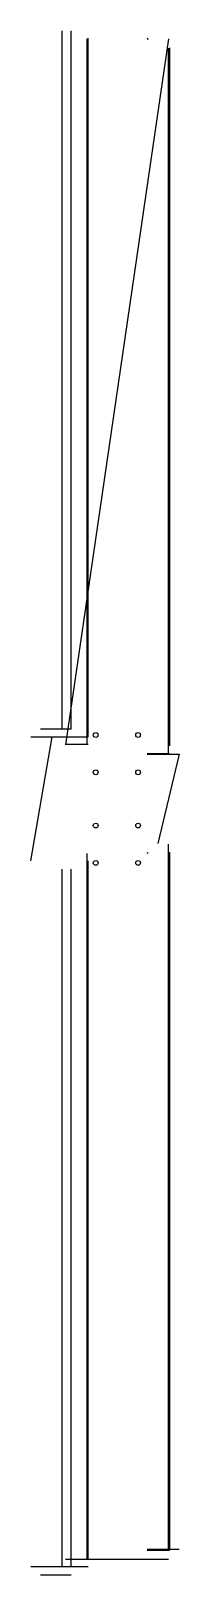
# Model space of a CAD drawing. Header units: millimetres. Extents: x 0 to 139, y -660 to 784.
import ezdxf

# ---------------------------------------------------------------- set-up
doc = ezdxf.new("R2010")
doc.units = ezdxf.units.MM

msp = doc.modelspace()

# ---------------------------------------------------------------- linework, layer by layer
at = {"color": 7, "linetype": 'Continuous', "lineweight": 25}
for p, q in [((29, 783.6), (29, 131.2)), ((37.9, 131.2), (37.9, 783.6)), ((128.9, 776.2), (32.5, 116.2)), ((52.5, 776.2), (52.5, 116.7)), ((53.6, 123.6), (53.6, 776.7)), ((128.9, 107.9), (128.9, 767.4)), ((129.8, 767.9), (129.8, 115.3)), ((9, 131.2), (37.9, 131.2)), ((0, 7.6), (20, 123.6)), ((0, 123.6), (29, 123.6)), ((17.9, 123.6), (53.6, 123.6)), ((32.5, 116.7), (53.6, 116.7)), ((129.8, 107.9), (108.9, 107.9)), ((108.9, 107.4), (139, 107.4)), ((139, 107.4), (119, 23.8)), ((52.5, 14.5), (52.5, -645)), ((128.9, -636.2), (128.9, 23.3)), ((129.8, 15.9), (129.8, -636.7)), ((29, 0), (29, -652.4)), ((37.9, -652.4), (37.9, 0)), ((53.6, -645.5), (53.6, 7.6)), ((32.5, -645), (128.9, -645)), ((53.6, -645.5), (32.5, -645.5)), ((139, -636.2), (108.9, -636.2)), ((108.9, -636.7), (129.8, -636.7)), ((29, -652.4), (0, -652.4)), ((37.9, -660), (9, -660)), ((53.6, -652.4), (17.9, -652.4))]:
    msp.add_line(p, q, dxfattribs=at)
for centre in [(60.8, 125.4), (100.5, 125.4), (60.8, 90.5), (100.5, 90.5), (60.8, 40.7), (100.5, 40.7), (60.8, 5.8), (100.5, 5.8)]:
    msp.add_circle(centre, 2.25, dxfattribs=at)
for centre, start, end in [((108.9, 775.3), 0, 90), ((108.9, 15.9), -90, 0)]:
    msp.add_arc(centre, 1.11, start, end, dxfattribs=at)

doc.saveas('drawing.dxf')
